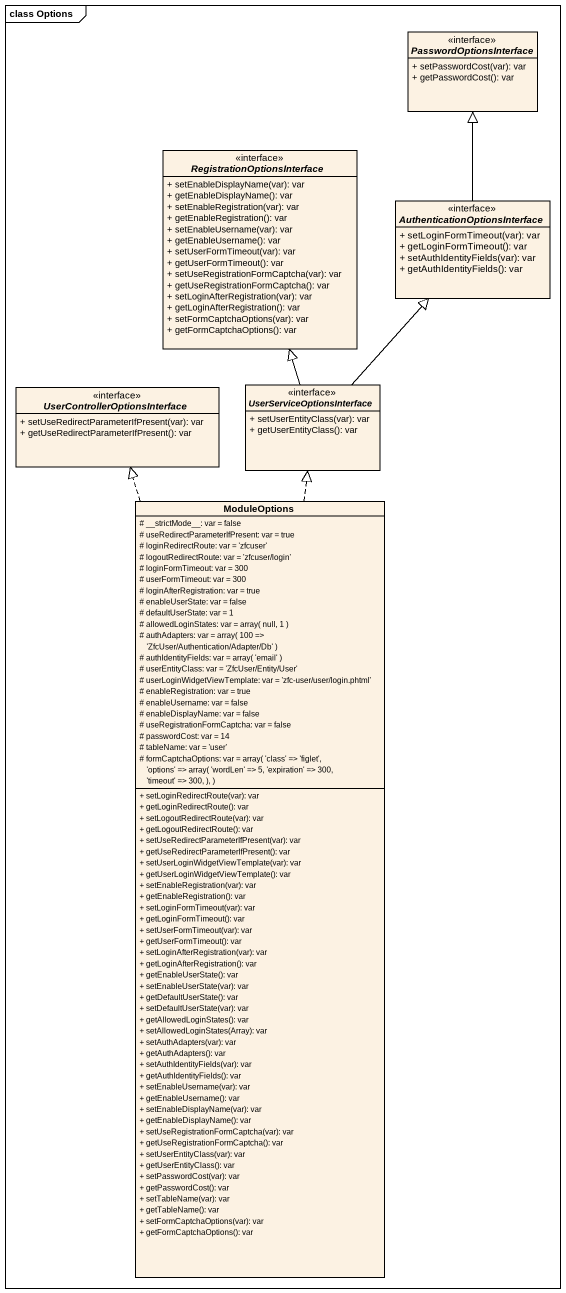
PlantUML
@startuml
mainframe class Options
hide circle
hide empty members
skinparam classAttributeIconSize 0
interface PasswordOptionsInterface <<interface>> {
  + setPasswordCost(var): var
  + getPasswordCost(): var
}
interface RegistrationOptionsInterface <<interface>> {
  + setEnableDisplayName(var): var
  + getEnableDisplayName(): var
  + setEnableRegistration(var): var
  + getEnableRegistration(): var
  + setEnableUsername(var): var
  + getEnableUsername(): var
  + setUserFormTimeout(var): var
  + getUserFormTimeout(): var
  + setUseRegistrationFormCaptcha(var): var
  + getUseRegistrationFormCaptcha(): var
  + setLoginAfterRegistration(var): var
  + getLoginAfterRegistration(): var
  + setFormCaptchaOptions(var): var
  + getFormCaptchaOptions(): var
}
interface "AuthenticationOptionsInterface" as AuthenticationOptionsInterfa <<interface>> {
  + setLoginFormTimeout(var): var
  + getLoginFormTimeout(): var
  + setAuthIdentityFields(var): var
  + getAuthIdentityFields(): var
}
interface "UserControllerOptionsInterface" as UserControllerOptionsInterfa <<interface>> {
  + setUseRedirectParameterIfPresent(var): var
  + getUseRedirectParameterIfPresent(): var
}
interface UserServiceOptionsInterface <<interface>> {
  + setUserEntityClass(var): var
  + getUserEntityClass(): var
}
class ModuleOptions {
  # ~__strictMode~__: var = false
  # useRedirectParameterIfPresent: var = true
  # loginRedirectRoute: var = 'zfcuser'
  # logoutRedirectRoute: var = 'zfcuser/login'
  # loginFormTimeout: var = 300
  # userFormTimeout: var = 300
  # loginAfterRegistration: var = true
  # enableUserState: var = false
  # defaultUserState: var = 1
  {field} # allowedLoginStates: var = array( null, 1 )
  {field} # authAdapters: var = array( 100 => 'ZfcUser/Authentication/Adapter/Db' )
  {field} # authIdentityFields: var = array( 'email' )
  # userEntityClass: var = 'ZfcUser/Entity/User'
  # userLoginWidgetViewTemplate: var = 'zfc-user/user/login.phtml'
  # enableRegistration: var = true
  # enableUsername: var = false
  # enableDisplayName: var = false
  # useRegistrationFormCaptcha: var = false
  # passwordCost: var = 14
  # tableName: var = 'user'
  {field} # formCaptchaOptions: var = array( 'class' => 'figlet', 'options' => array( 'wordLen' => 5, 'expiration' => 300, 'timeout' => 300, ), )
  + setLoginRedirectRoute(var): var
  + getLoginRedirectRoute(): var
  + setLogoutRedirectRoute(var): var
  + getLogoutRedirectRoute(): var
  + setUseRedirectParameterIfPresent(var): var
  + getUseRedirectParameterIfPresent(): var
  + setUserLoginWidgetViewTemplate(var): var
  + getUserLoginWidgetViewTemplate(): var
  + setEnableRegistration(var): var
  + getEnableRegistration(): var
  + setLoginFormTimeout(var): var
  + getLoginFormTimeout(): var
  + setUserFormTimeout(var): var
  + getUserFormTimeout(): var
  + setLoginAfterRegistration(var): var
  + getLoginAfterRegistration(): var
  + getEnableUserState(): var
  + setEnableUserState(var): var
  + getDefaultUserState(): var
  + setDefaultUserState(var): var
  + getAllowedLoginStates(): var
  + setAllowedLoginStates(Array): var
  + setAuthAdapters(var): var
  + getAuthAdapters(): var
  + setAuthIdentityFields(var): var
  + getAuthIdentityFields(): var
  + setEnableUsername(var): var
  + getEnableUsername(): var
  + setEnableDisplayName(var): var
  + getEnableDisplayName(): var
  + setUseRegistrationFormCaptcha(var): var
  + getUseRegistrationFormCaptcha(): var
  + setUserEntityClass(var): var
  + getUserEntityClass(): var
  + setPasswordCost(var): var
  + getPasswordCost(): var
  + setTableName(var): var
  + getTableName(): var
  + setFormCaptchaOptions(var): var
  + getFormCaptchaOptions(): var
}
AuthenticationOptionsInterfa -up-|> PasswordOptionsInterface
UserServiceOptionsInterface -up-|> RegistrationOptionsInterface
UserServiceOptionsInterface -up-|> AuthenticationOptionsInterfa
ModuleOptions .up.|> UserControllerOptionsInterfa
ModuleOptions .up.|> UserServiceOptionsInterface
@enduml
